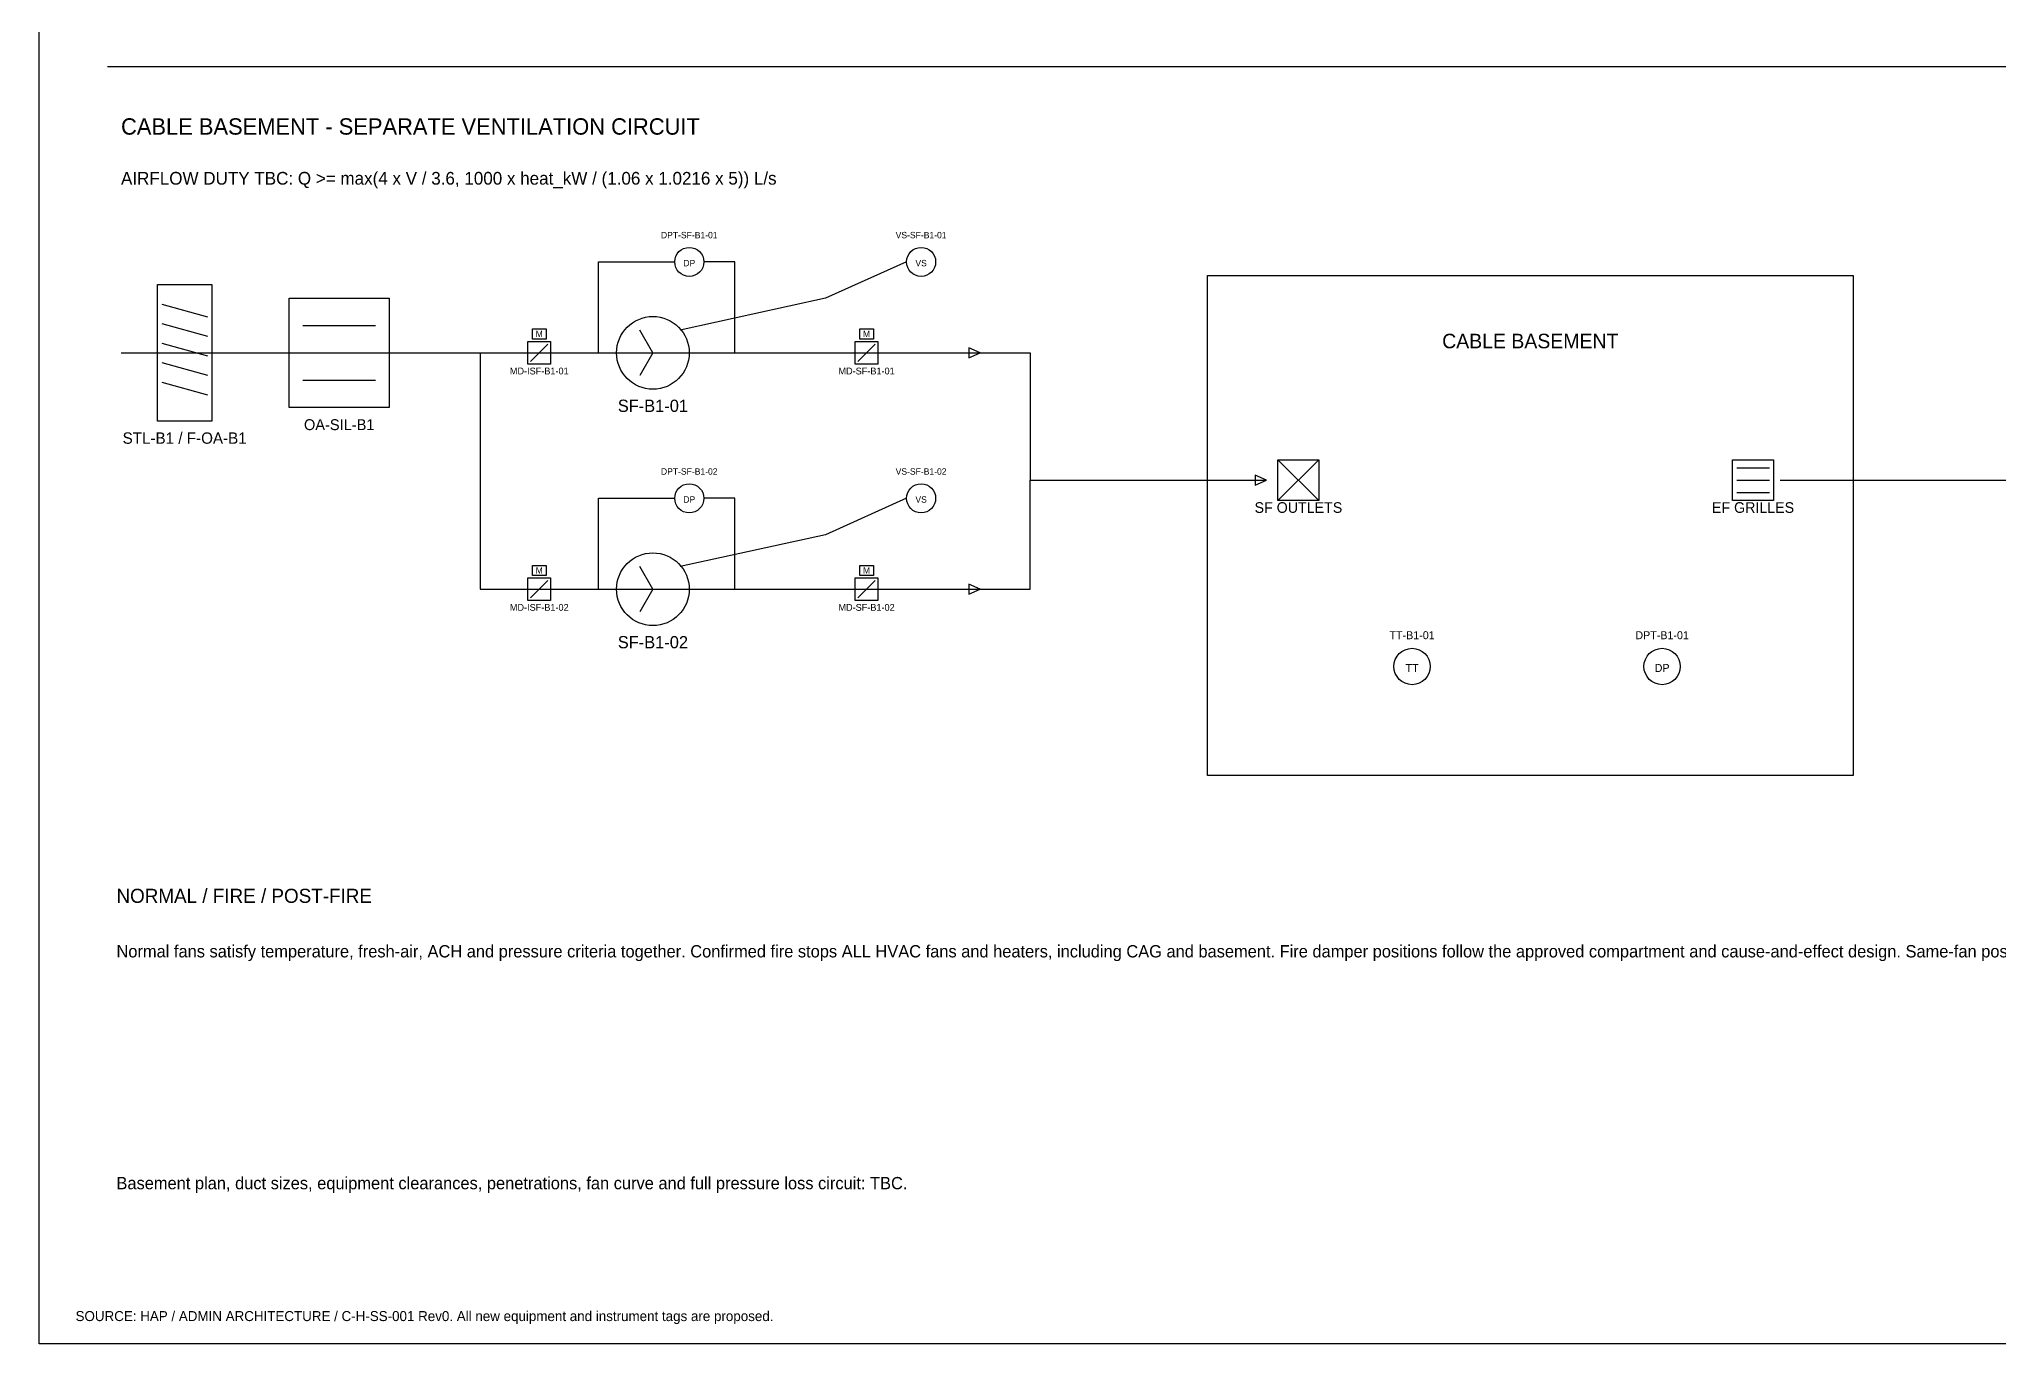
# Model space of a CAD drawing. Header units: millimetres. Extents: x 10 to 3549, y 10 to 584.
# Drawn here: x 1810 to 2241.1, y 10 to 297 of the extents above; entities that cross this region are included whole.
import ezdxf
from ezdxf.enums import TextEntityAlignment as Align

# ---------------------------------------------------------------- set-up
doc = ezdxf.new("R2010")
doc.units = ezdxf.units.MM
for name, color, linetype, lineweight, true_color in [('M-DIM', 8, 'CONTINUOUS', 25, 0x5a5d63), ('M-EA', 30, 'CONTINUOUS', 25, 0xb14b15), ('M-INK', 7, 'CONTINUOUS', 25, 0x171c25), ('M-INST', 6, 'CONTINUOUS', 25, 0x764070), ('M-OA', 4, 'CONTINUOUS', 25, 0x597d96), ('M-PENDING', 1, 'CONTINUOUS', 25, 0xa23a34), ('M-SA', 5, 'CONTINUOUS', 25, 0x239321)]:
    doc.layers.add(name, color=color, linetype=linetype, lineweight=lineweight, true_color=true_color)

msp = doc.modelspace()

# ---------------------------------------------------------------- linework, layer by layer
at = {"layer": 'M-DIM'}
msp.add_line((1825, 291), (2455, 291), dxfattribs=at)
msp.add_lwpolyline([(2067, 245), (2209, 245), (2209, 135), (2067, 135)], close=True, dxfattribs=at)
at = {"layer": 'M-EA'}
for p, q in [((2183.4, 202.7), (2190.6, 202.7)), ((2183.4, 200), (2190.6, 200)), ((2193, 200), (2252, 200)), ((2183.4, 197.3), (2190.6, 197.3))]:
    msp.add_line(p, q, dxfattribs=at)
msp.add_lwpolyline([(2182.5, 204.5), (2191.5, 204.5), (2191.5, 195.5), (2182.5, 195.5)], close=True, dxfattribs=at)
at = {"layer": 'M-INK'}
msp.add_lwpolyline([(1810, 584), (2631, 584), (2631, 10), (1810, 10)], close=True, dxfattribs=at)
at = {"layer": 'M-INST'}
for p, q in [((1933, 228), (1933, 248)), ((1933, 248), (1949.8, 248)), ((1963, 248), (1956.2, 248)), ((1963, 228), (1963, 248)), ((2000.8, 248), (1983, 240)), ((1983, 240), (1951, 233)), ((1933, 176), (1933, 196)), ((1933, 196), (1949.8, 196)), ((1963, 196), (1956.2, 196)), ((1963, 176), (1963, 196)), ((2000.8, 196), (1983, 188)), ((1983, 188), (1951, 181))]:
    msp.add_line(p, q, dxfattribs=at)
for centre, radius in [((1953, 248), 3.2), ((2004, 248), 3.2), ((1953, 196), 3.2), ((2004, 196), 3.2), ((2112, 159), 4), ((2167, 159), 4)]:
    msp.add_circle(centre, radius, dxfattribs=at)
at = {"layer": 'M-OA'}
for p, q in [((1837, 238.71), (1847, 235.93)), ((1837, 234.43), (1847, 231.64)), ((1868, 234), (1884, 234)), ((1837, 230.14), (1847, 227.36)), ((1828, 228), (1907, 228)), ((1837, 225.86), (1847, 223.07)), ((1868, 228), (1884, 228)), ((1907, 228), (1907, 176)), ((1837, 221.57), (1847, 218.79)), ((1868, 222), (1884, 222))]:
    msp.add_line(p, q, dxfattribs=at)
for points in [[(1836, 243), (1848, 243), (1848, 213), (1836, 213)], [(1865, 240), (1887, 240), (1887, 216), (1865, 216)]]:
    msp.add_lwpolyline(points, close=True, dxfattribs=at)
at = {"layer": 'M-SA'}
for p, q in [((1945, 228), (1942.12, 232.99)), ((1918.1, 226.1), (1921.9, 229.9)), ((1990.1, 226.1), (1993.9, 229.9)), ((1907, 228), (2017, 228)), ((1945, 228), (1942.12, 223.01)), ((1945, 228), (1950.76, 228)), ((2017, 228), (2028, 228)), ((2028, 228), (2028, 200)), ((2082.5, 204.5), (2091.5, 195.5)), ((2082.5, 195.5), (2091.5, 204.5)), ((2028, 176), (2028, 200)), ((2028, 200), (2080, 200)), ((1918.1, 174.1), (1921.9, 177.9)), ((1945, 176), (1942.12, 180.99)), ((1990.1, 174.1), (1993.9, 177.9)), ((1907, 176), (2017, 176)), ((1945, 176), (1942.12, 171.01)), ((1945, 176), (1950.76, 176)), ((2017, 176), (2028, 176))]:
    msp.add_line(p, q, dxfattribs=at)
for points in [[(1918.5, 233.25), (1921.5, 233.25), (1921.5, 231), (1918.5, 231)], [(1990.5, 233.25), (1993.5, 233.25), (1993.5, 231), (1990.5, 231)], [(1917.5, 230.5), (1922.5, 230.5), (1922.5, 225.5), (1917.5, 225.5)], [(1989.5, 230.5), (1994.5, 230.5), (1994.5, 225.5), (1989.5, 225.5)], [(2017, 228), (2014.5, 229.12), (2014.5, 226.88)], [(2082.5, 204.5), (2091.5, 204.5), (2091.5, 195.5), (2082.5, 195.5)], [(2080, 200), (2077.5, 201.12), (2077.5, 198.88)], [(1918.5, 181.25), (1921.5, 181.25), (1921.5, 179), (1918.5, 179)], [(1990.5, 181.25), (1993.5, 181.25), (1993.5, 179), (1990.5, 179)], [(1917.5, 178.5), (1922.5, 178.5), (1922.5, 173.5), (1917.5, 173.5)], [(1989.5, 178.5), (1994.5, 178.5), (1994.5, 173.5), (1989.5, 173.5)], [(2017, 176), (2014.5, 177.12), (2014.5, 174.88)]]:
    msp.add_lwpolyline(points, close=True, dxfattribs=at)
for centre in [(1945, 228), (1945, 176)]:
    msp.add_circle(centre, 8, dxfattribs=at)

# ---------------------------------------------------------------- texts
at = {"layer": 'M-DIM'}
msp.add_text('SOURCE: HAP / ADMIN ARCHITECTURE / C-H-SS-001 Rev0. All new equipment and instrument tags are proposed.', height=2.2, dxfattribs=at).set_placement((1818, 15))
at = {"layer": 'M-EA'}
msp.add_text('EF GRILLES', height=2.34, dxfattribs=at).set_placement((2187, 192.8), align=Align.CENTER)
at = {"layer": 'M-INK'}
for s, height, p in [('CABLE BASEMENT - SEPARATE VENTILATION CIRCUIT', 3.6, (1828, 276)), ('NORMAL / FIRE / POST-FIRE', 3.1, (1827, 107)), ('Normal fans satisfy temperature, fresh-air, ACH and pressure criteria together. Confirmed fire stops ALL HVAC fans and heaters, including CAG and basement. Fire damper positions follow the approved compartment and cause-and-effect design. Same-fan post-fire purge remains a separate proposal; no smoke-control fan rating or automatic purge is established here.', 2.7, (1827, 95))]:
    msp.add_text(s, height=height, dxfattribs=at).set_placement(p)
msp.add_text('CABLE BASEMENT', height=3.2, dxfattribs=at).set_placement((2138, 229), align=Align.CENTER)
at = {"layer": 'M-INST'}
for s, height, p in [('DPT-SF-B1-01', 1.408, (1953, 253.2)), ('VS-SF-B1-01', 1.408, (2004, 253.2)), ('DP', 1.408, (1953, 247.04)), ('VS', 1.408, (2004, 247.04)), ('DPT-SF-B1-02', 1.408, (1953, 201.2)), ('VS-SF-B1-02', 1.408, (2004, 201.2)), ('DP', 1.408, (1953, 195.04)), ('VS', 1.408, (2004, 195.04)), ('TT-B1-01', 1.76, (2112, 165)), ('DPT-B1-01', 1.76, (2167, 165)), ('TT', 1.76, (2112, 157.8)), ('DP', 1.76, (2167, 157.8))]:
    msp.add_text(s, height=height, dxfattribs=at).set_placement(p, align=Align.CENTER)
at = {"layer": 'M-OA'}
for s, height, p in [('OA-SIL-B1', 2.4, (1876, 211)), ('STL-B1 / F-OA-B1', 2.5, (1842, 208))]:
    msp.add_text(s, height=height, dxfattribs=at).set_placement(p, align=Align.CENTER)
at = {"layer": 'M-PENDING'}
for s, height, p in [('AIRFLOW DUTY TBC: Q >= max(4 x V / 3.6, 1000 x heat_kW / (1.06 x 1.0216 x 5)) L/s', 2.8, (1828, 265)), ('Basement plan, duct sizes, equipment clearances, penetrations, fan curve and full pressure loss circuit: TBC.', 2.7, (1827, 44))]:
    msp.add_text(s, height=height, dxfattribs=at).set_placement(p)
at = {"layer": 'M-SA'}
for s, height, p in [('M', 1.4, (1920, 231.45)), ('M', 1.4, (1992, 231.45)), ('MD-ISF-B1-01', 1.5, (1920, 223.25)), ('MD-SF-B1-01', 1.5, (1992, 223.25)), ('SF-B1-01', 2.7, (1945, 215)), ('SF OUTLETS', 2.34, (2087, 192.8)), ('M', 1.4, (1920, 179.45)), ('M', 1.4, (1992, 179.45)), ('MD-ISF-B1-02', 1.5, (1920, 171.25)), ('MD-SF-B1-02', 1.5, (1992, 171.25)), ('SF-B1-02', 2.7, (1945, 163))]:
    msp.add_text(s, height=height, dxfattribs=at).set_placement(p, align=Align.CENTER)

doc.saveas('drawing.dxf')
